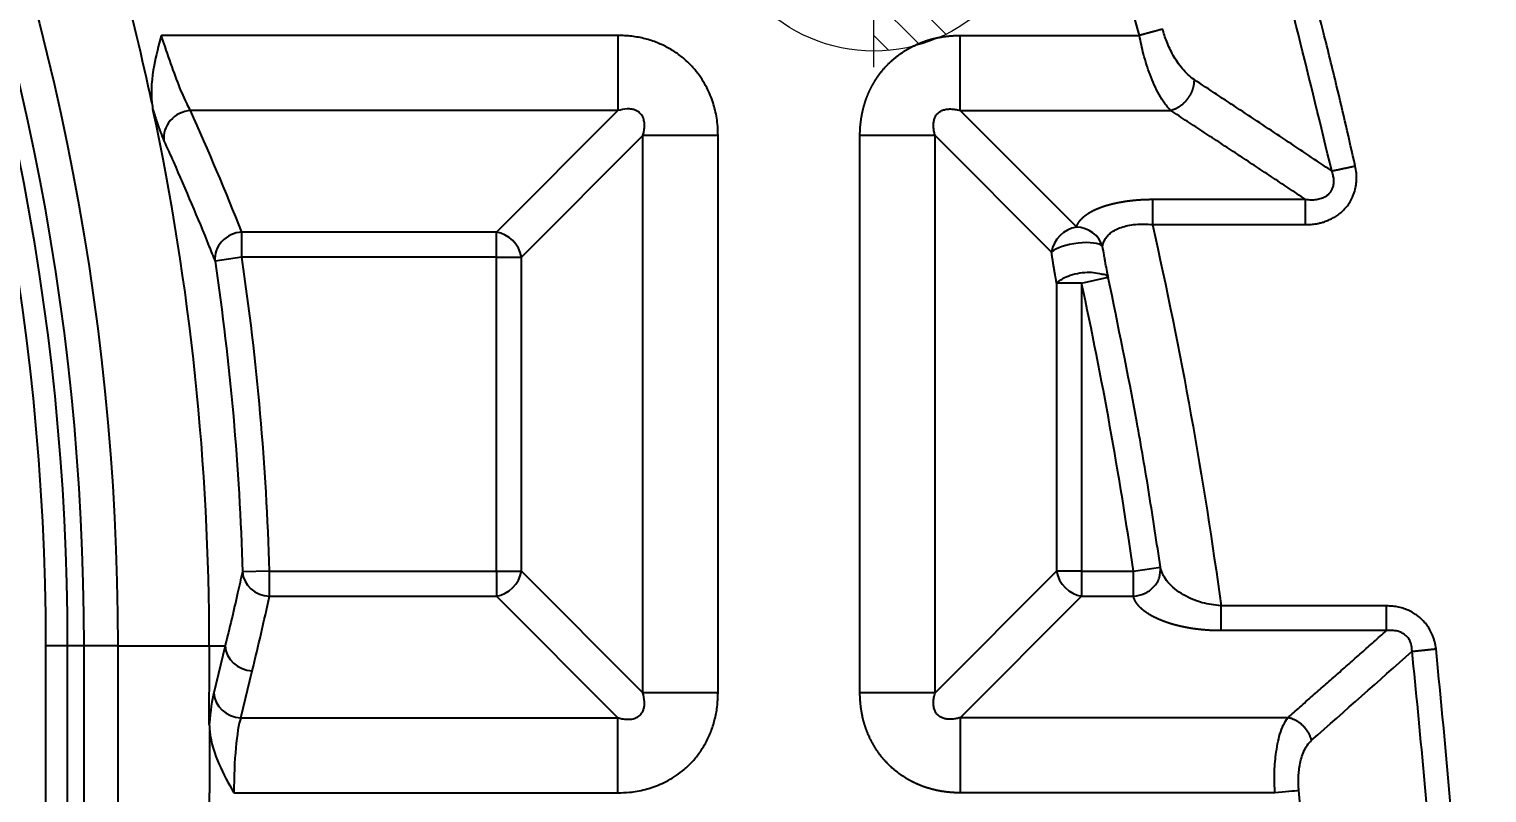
# Model space of a CAD drawing. Header units: millimetres. Extents: x 2595 to 3308, y 1499 to 1823.
# Drawn here: x 3206.41 to 3233.32, y 1670.8 to 1684.9 of the extents above; entities that cross this region are included whole.
import ezdxf
from ezdxf.lldxf.tags import DXFTag

# ---------------------------------------------------------------- set-up
doc = ezdxf.new("R2010")
doc.units = ezdxf.units.MM
doc.linetypes.add('CENTER', pattern=[2, 1.25, -0.25, 0.25, -0.25])
doc.layers.add('5', color=7, linetype='Continuous', true_color=0xffffff)
doc.layers.add('epin', color=13, linetype='Continuous', lineweight=9)
doc.styles.add('TXT05', font='txt.shx', dxfattribs={"width": 0.5, "bigfont": 'gbcbig.shx'})
tags = doc.linetypes.add('DASHED', pattern=[25.72, 12.86, -12.86]).pattern_tags.tags
tags[6:7] = [DXFTag(74, 4), DXFTag(75, 0), DXFTag(340, '0'), DXFTag(46, 0.0), DXFTag(50, 0.0), DXFTag(44, 0.0), DXFTag(45, 0.0)]
tags[4:5] = [DXFTag(74, 4), DXFTag(75, 0), DXFTag(340, '0'), DXFTag(46, 0.0), DXFTag(50, 0.0), DXFTag(44, 0.0), DXFTag(45, 0.0)]

# ---------------------------------------------------------------- blocks, each defined once
blk = doc.blocks.new('epin_ejp_6')
at = {"layer": 'epin'}
h = blk.add_hatch(dxfattribs=at)
h.set_pattern_fill('_ANSI31', color=123, scale=0.15, angle=90, style=0)
h.set_pattern_definition([(135, (-2656.51364, 153.2396), (-0.336759605, -0.336759605), [])])
h.paths.add_polyline_path([(0, 3, 0.414214), (-3, 0), (0, 0)])
h.paths.add_polyline_path([(3, 0), (0, 0), (0, -3, 0.414214)])
at = {"layer": 'epin', "color": 1, "linetype": 'CENTER', "ltscale": 3.048}
for p, q in [((0, -3.3), (0, 3.3)), ((-3.3, 0), (3.3, 0))]:
    blk.add_line(p, q, dxfattribs=at)
at = {"layer": 'epin'}
blk.add_circle((0, 0), 3, dxfattribs=at)
at = {"layer": 'epin', "color": 6, "style": 'TXT05', "width": 0.5}
blk.add_text('%%c6', height=2.1, dxfattribs=at).set_placement((0.12, 0.3))

msp = doc.modelspace()

# ---------------------------------------------------------------- linework, layer by layer
at = {"layer": '5', "color": 7, "linetype": 'Continuous'}
for p, q in [((3217.276, 1684.782), (3208.849, 1684.782)), ((3223.593, 1683.396), (3223.593, 1684.782)), ((3223.593, 1684.782), (3226.903, 1684.782)), ((3217.276, 1683.396), (3209.387, 1683.396)), ((3217.276, 1683.396), (3215.032, 1681.153)), ((3223.593, 1683.396), (3225.742, 1681.247)), ((3223.593, 1683.396), (3227.481, 1683.396)), ((3217.738, 1682.934), (3215.494, 1680.691)), ((3219.124, 1682.934), (3217.738, 1682.934)), ((3217.738, 1672.652), (3217.738, 1682.934)), ((3219.124, 1672.652), (3219.124, 1682.934)), ((3223.131, 1682.934), (3221.744, 1682.934)), ((3221.744, 1672.652), (3221.744, 1682.934)), ((3223.131, 1672.652), (3223.131, 1682.934)), ((3223.131, 1682.934), (3225.28, 1680.784)), ((3227.143, 1681.758), (3229.965, 1681.758)), ((3227.143, 1681.29), (3229.965, 1681.29)), ((3215.032, 1681.153), (3210.333, 1681.153)), ((3210.333, 1680.691), (3210.333, 1681.153)), ((3215.032, 1680.691), (3215.032, 1681.153)), ((3210.333, 1680.691), (3209.839, 1680.617)), ((3215.032, 1680.691), (3210.333, 1680.691)), ((3215.032, 1680.691), (3215.494, 1680.691)), ((3215.032, 1674.896), (3215.032, 1680.691)), ((3215.494, 1674.896), (3215.494, 1680.691)), ((3225.836, 1680.213), (3225.374, 1680.213)), ((3225.374, 1680.213), (3225.374, 1674.896)), ((3225.836, 1680.213), (3226.327, 1680.318)), ((3225.836, 1680.213), (3225.836, 1674.896)), ((3210.844, 1674.896), (3210.344, 1674.881)), ((3210.844, 1674.433), (3210.844, 1674.896)), ((3210.844, 1674.896), (3215.032, 1674.896)), ((3215.032, 1674.896), (3215.032, 1674.433)), ((3215.032, 1674.896), (3215.494, 1674.896)), ((3217.738, 1672.652), (3215.494, 1674.896)), ((3223.131, 1672.652), (3225.374, 1674.896)), ((3225.836, 1674.896), (3225.374, 1674.896)), ((3225.836, 1674.896), (3225.836, 1674.433)), ((3225.836, 1674.896), (3226.793, 1674.896)), ((3226.793, 1674.896), (3227.291, 1674.968)), ((3226.793, 1674.433), (3226.793, 1674.896)), ((3210.844, 1674.433), (3215.032, 1674.433)), ((3217.276, 1672.19), (3215.032, 1674.433)), ((3223.593, 1672.19), (3225.836, 1674.433)), ((3225.836, 1674.433), (3226.793, 1674.433)), ((3231.463, 1674.253), (3228.409, 1674.253)), ((3231.463, 1673.797), (3228.409, 1673.797)), ((3207.118, 1673.518), (3206.716, 1673.518)), ((3206.716, 1629.254), (3206.716, 1673.518)), ((3207.118, 1629.254), (3207.118, 1673.518)), ((3207.423, 1629.254), (3207.423, 1673.518)), ((3208.043, 1673.518), (3208.043, 1629.254)), ((3209.733, 1673.518), (3210.026, 1673.518)), ((3210.026, 1673.518), (3209.815, 1672.652)), ((3210.315, 1672.19), (3210.527, 1673.055)), ((3223.131, 1672.652), (3221.744, 1672.652)), ((3210.315, 1672.19), (3217.276, 1672.19)), ((3217.276, 1670.804), (3217.276, 1672.19)), ((3229.64, 1672.19), (3223.593, 1672.19)), ((3223.593, 1672.19), (3223.593, 1670.804)), ((3209.741, 1670.805), (3209.741, 1671.942)), ((3210.187, 1670.804), (3217.276, 1670.804)), ((3229.403, 1670.804), (3223.593, 1670.804))]:
    msp.add_line(p, q, dxfattribs=at)
at = {"layer": '5', "color": 7, "linetype": 'Continuous', "extrusion": (0, 0, -1)}
for centre, radius, start, end in [((-3148.002, 1669.494), 100.07, 313.95835, 233.17746), ((-3148.002, 1669.494), 99.038, 101.06, 232.89885), ((-3162.086, 1673.518), 45.957, 90, 180), ((-3162.086, 1673.518), 48.277, 171.5437, 178.3811)]:
    msp.add_arc(centre, radius, start, end, dxfattribs=at)
at = {"layer": '5', "color": 7, "linetype": 'DASHED'}
for radius, start, end in [(100.573, 306.62661, 226.18317), (100.572, 306.62578, 226.19708)]:
    msp.add_arc((3148.002, 1669.494), radius, start, end, dxfattribs=at)
at = {"layer": '5', "color": 7, "linetype": 'Continuous'}
for centre, radius, start, end in [((3148.002, 1669.494), 100.547, 306.63636, 233.36364), ((3148.002, 1669.494), 99.282, 307.04882, 79.04876), ((3148.002, 1669.494), 99.081, 307.09253, 78.95021), ((3148.002, 1663.458), 81.732, 15.12421, 74.87579), ((3148.002, 1669.494), 98.032, 307.23998, 37.69458), ((3162.086, 1673.518), 45.336, 360, 90), ((3162.086, 1673.518), 45.032, 0, 90), ((3162.086, 1673.518), 44.63, 0, 90), ((3162.086, 1673.518), 47.654, 12.1394, 18.1892), ((3162.086, 1673.518), 47.647, 0, 11.9926), ((3162.086, 1673.518), 48.777, 1.6189, 8.4563), ((3148.002, 1663.458), 79.617, 8.25988, 12.14858), ((3148.002, 1663.458), 82.176, 2.92972, 5.15682)]:
    msp.add_arc(centre, radius, start, end, dxfattribs=at)
for centre, major_axis, ratio, start_param, end_param in [((3209.387, 1682.934), (0.459, 0.206), 0.904703, 1.185352, 2.893715), ((3162.086, 1660.833), (0, -53.748), 0.969623, 1.958499, 2.004021), ((3210.333, 1680.691), (0.468, 0.185), 0.907749, 1.225738, 2.889774), ((3215.032, 1680.691), (0.356, -0.356), 0.854588, 0.863645, 2.277948), ((3225.742, 1680.784), (-0.356, -0.356), 0.854588, 4.005238, 5.41954), ((3225.742, 1680.784), (-0.483, 0.141), 0.912757, 3.68205, 4.972275), ((3225.742, 1680.784), (-0.498, -0.073), 0.31906, 3.36523, 5.85353), ((3210.844, 1674.896), (0.492, -0.106), 0.915437, 3.404329, 4.907994), ((3215.032, 1674.896), (-0.356, -0.356), 0.854588, 0.863645, 2.277948), ((3225.836, 1674.896), (-0.356, 0.356), 0.854588, 0.863645, 2.277948), ((3162.086, 1685.658), (0, 51.523), 0.969622, 4.465276, 4.492768), ((3210.527, 1673.518), (0.489, -0.12), 0.914519, 3.402945, 4.932463), ((3209.898, 1670.804), (0, -2.012), 0.105104, 3.547427, 4.036661), ((3210.315, 1672.652), (0.489, -0.12), 0.914519, 3.402945, 4.932463), ((3210.398, 1670.804), (0, -1.509), 0.140139, 3.547427, 4.712389)]:
    msp.add_ellipse(centre, major_axis=major_axis, ratio=ratio, start_param=start_param, end_param=end_param, dxfattribs=at)
for points, degree, knots in [([(3230.886, 1682.375), (3230.774, 1682.868), (3230.587, 1683.69), (3230.181, 1685.324), (3229.655, 1687.273), (3228.925, 1689.69), (3228.123, 1692.085), (3227.25, 1694.456), (3225.992, 1697.581), (3224.595, 1700.649), (3223.064, 1703.65), (3221.848, 1705.867), (3220.567, 1708.046), (3219.221, 1710.187), (3217.813, 1712.287), (3216.342, 1714.344), (3214.81, 1716.357), (3213.042, 1718.542), (3211.383, 1720.453), (3209.858, 1722.106), (3208.301, 1723.729), (3206.696, 1725.305), (3205.045, 1726.833), (3203.363, 1728.328), (3201.206, 1730.133), (3198.533, 1732.195), (3195.779, 1734.149), (3193.085, 1735.905), (3190.465, 1737.478), (3188.215, 1738.726), (3186.217, 1739.762), (3184.485, 1740.61), (3182.734, 1741.421), (3181.551, 1741.928), (3180.959, 1742.182)], 3, [0, 0, 0, 0, 0.018742, 0.031225, 0.062408, 0.093591, 0.124793, 0.156008, 0.187226, 0.249657, 0.280882, 0.312113, 0.343347, 0.374585, 0.405827, 0.437072, 0.46832, 0.499572, 0.541246, 0.562086, 0.582927, 0.624613, 0.645459, 0.666306, 0.708004, 0.749705, 0.79141, 0.833124, 0.868888, 0.904646, 0.928473, 0.952296, 0.976132, 1, 1, 1, 1]), ([(3230.453, 1682.282), (3230.048, 1683.96), (3229.263, 1687.217), (3227.705, 1692.041), (3225.917, 1696.684), (3223.134, 1702.783), (3219.007, 1710.051), (3213.023, 1718.163), (3207.254, 1724.297), (3202.234, 1728.756), (3198.519, 1731.681), (3194.927, 1734.206), (3191.489, 1736.384), (3187.982, 1738.373), (3184.423, 1740.188), (3181.996, 1741.25), (3180.788, 1741.778)], 3, [0, 0, 0, 0, 0.06434, 0.124807, 0.188791, 0.249681, 0.374568, 0.499516, 0.624521, 0.687626, 0.749634, 0.800654, 0.851201, 0.901275, 0.950875, 1, 1, 1, 1]), ([(3245.435, 1666.511), (3245.484, 1667.848), (3245.509, 1670.508), (3245.462, 1673.157), (3245.343, 1675.798), (3245.165, 1678.245), (3245.056, 1679.374), (3244.912, 1680.876), (3244.721, 1682.378), (3244.554, 1683.687), (3244.352, 1684.992), (3244.151, 1686.293), (3243.916, 1687.583), (3243.682, 1688.872), (3243.415, 1690.144), (3243.15, 1691.406), (3242.849, 1692.667), (3242.554, 1693.908), (3242.225, 1695.145), (3241.9, 1696.363), (3241.545, 1697.573), (3241.195, 1698.765), (3240.815, 1699.946), (3240.441, 1701.109), (3240.039, 1702.259), (3239.258, 1704.493), (3238.368, 1706.69), (3237.516, 1708.794), (3236.566, 1710.858), (3235.658, 1712.831), (3234.665, 1714.757), (3233.717, 1716.596), (3232.689, 1718.397), (3232.194, 1719.265), (3231.68, 1720.125), (3231.177, 1720.966), (3230.66, 1721.794), (3229.656, 1723.399), (3228.591, 1724.963), (3228.148, 1725.613), (3227.694, 1726.257), (3227.102, 1727.097), (3226.491, 1727.925), (3224.46, 1730.682), (3222.246, 1733.283)], 2, [0, 0, 0, 0.03125, 0.0625, 0.09375, 0.125, 0.151786, 0.151786, 0.1875, 0.1875, 0.21875, 0.21875, 0.25, 0.25, 0.28125, 0.28125, 0.3125, 0.3125, 0.34375, 0.34375, 0.375, 0.375, 0.40625, 0.40625, 0.4375, 0.4375, 0.5, 0.5, 0.5625, 0.5625, 0.625, 0.625, 0.6875, 0.6875, 0.71875, 0.71875, 0.75, 0.75, 0.8125, 0.8125, 0.839286, 0.839286, 0.875, 0.875, 1, 1, 1]), ([(3245.609, 1666.504), (3246.02, 1677.727), (3244.477, 1689.019), (3237.663, 1710.419), (3232.394, 1720.521), (3225.573, 1729.436)], 3, [0, 0, 0, 0, 0.5, 0.5, 1, 1, 1, 1]), ([(3208.849, 1684.782), (3208.849, 1684.78), (3208.848, 1684.777), (3208.797, 1684.593), (3208.748, 1684.411), (3208.671, 1684), (3208.648, 1683.767), (3208.675, 1683.539)], 3, [0, 0, 0, 0, 0.006415, 0.006415, 0.452482, 0.452482, 1, 1, 1, 1]), ([(3209.387, 1683.396), (3209.346, 1683.464), (3209.299, 1683.561), (3209.198, 1683.794), (3209.144, 1683.933), (3209.032, 1684.237), (3208.973, 1684.405), (3208.894, 1684.644), (3208.871, 1684.713), (3208.849, 1684.782)], 3, [0, 0, 0, 0, 0.291758, 0.291758, 0.584691, 0.584691, 0.882588, 0.882588, 1, 1, 1, 1]), ([(3219.124, 1682.934), (3219.122, 1683.005), (3219.119, 1683.124), (3219.095, 1683.293), (3219.064, 1683.436), (3219.022, 1683.578), (3218.967, 1683.719), (3218.896, 1683.864), (3218.806, 1684.013), (3218.694, 1684.16), (3218.557, 1684.303), (3218.397, 1684.436), (3218.211, 1684.554), (3218.003, 1684.652), (3217.776, 1684.726), (3217.531, 1684.774), (3217.362, 1684.779), (3217.276, 1684.782)], 3, [0, 0, 0, 0, 0.072851, 0.122845, 0.174858, 0.223041, 0.274463, 0.329748, 0.38903, 0.452408, 0.51978, 0.591113, 0.666185, 0.744828, 0.826536, 0.911136, 1, 1, 1, 1]), ([(3221.744, 1682.934), (3221.744, 1683.025), (3221.752, 1683.115), (3221.76, 1683.202), (3221.789, 1683.368), (3221.831, 1683.53), (3221.859, 1683.608), (3221.888, 1683.688), (3221.924, 1683.764), (3221.961, 1683.843), (3222.005, 1683.916), (3222.05, 1683.992), (3222.155, 1684.135), (3222.277, 1684.268), (3222.414, 1684.39), (3222.568, 1684.499), (3222.735, 1684.592), (3222.912, 1684.667), (3223.098, 1684.725), (3223.288, 1684.763), (3223.388, 1684.772), (3223.49, 1684.782), (3223.593, 1684.782)], 2, [0, 0, 0, 0.0625, 0.0625, 0.125, 0.1875, 0.25, 0.25, 0.3125, 0.3125, 0.375, 0.375, 0.4375, 0.5, 0.5625, 0.625, 0.6875, 0.75, 0.8125, 0.875, 0.9375, 0.9375, 1, 1, 1]), ([(3227.481, 1683.396), (3227.462, 1683.416), (3227.424, 1683.456), (3227.351, 1683.55), (3227.267, 1683.684), (3227.177, 1683.864), (3227.078, 1684.107), (3226.979, 1684.412), (3226.927, 1684.666), (3226.903, 1684.782)], 3, [0, 0, 0, 0, 0.084039, 0.164536, 0.314897, 0.453144, 0.580894, 0.808294, 1, 1, 1, 1]), ([(3208.693, 1683.418), (3208.716, 1683.343), (3208.738, 1683.273), (3208.809, 1683.053), (3208.856, 1682.926), (3208.896, 1682.836)], 3, [0, 0, 0, 0, 0.295674, 0.295674, 1, 1, 1, 1]), ([(3217.738, 1682.934), (3217.744, 1682.958), (3217.759, 1683.013), (3217.767, 1683.086), (3217.767, 1683.148), (3217.761, 1683.206), (3217.74, 1683.28), (3217.69, 1683.349), (3217.633, 1683.389), (3217.578, 1683.411), (3217.514, 1683.424), (3217.409, 1683.428), (3217.331, 1683.409), (3217.276, 1683.396)], 3, [0, 0, 0, 0, 0.093419, 0.212052, 0.262993, 0.313654, 0.413883, 0.514736, 0.570157, 0.632578, 0.705029, 0.789605, 1, 1, 1, 1]), ([(3223.131, 1682.934), (3223.124, 1682.957), (3223.112, 1683.006), (3223.102, 1683.078), (3223.101, 1683.15), (3223.11, 1683.217), (3223.131, 1683.277), (3223.164, 1683.33), (3223.209, 1683.373), (3223.267, 1683.404), (3223.337, 1683.422), (3223.416, 1683.427), (3223.502, 1683.419), (3223.562, 1683.405), (3223.593, 1683.396)], 3, [0, 0, 0, 0, 0.068003, 0.148235, 0.2261, 0.30492, 0.385248, 0.467231, 0.551314, 0.638006, 0.727011, 0.817348, 0.908738, 1, 1, 1, 1]), ([(3208.896, 1682.836), (3208.954, 1682.707), (3209.012, 1682.578), (3209.298, 1681.931), (3209.517, 1681.414), (3209.764, 1680.803), (3209.801, 1680.71), (3209.839, 1680.617)], 3, [0, 0, 0, 0, 0.174936, 0.174936, 0.874712, 0.874712, 1, 1, 1, 1]), ([(3229.965, 1681.29), (3230, 1681.291), (3230.07, 1681.293), (3230.161, 1681.305), (3230.236, 1681.321), (3230.304, 1681.34), (3230.376, 1681.365), (3230.452, 1681.4), (3230.528, 1681.442), (3230.603, 1681.495), (3230.676, 1681.561), (3230.746, 1681.641), (3230.797, 1681.717), (3230.833, 1681.788), (3230.866, 1681.866), (3230.891, 1681.953), (3230.905, 1682.04), (3230.912, 1682.128), (3230.911, 1682.242), (3230.895, 1682.33), (3230.886, 1682.375)], 3, [0, 0, 0, 0, 0.064635, 0.125903, 0.165423, 0.204516, 0.253528, 0.303579, 0.35559, 0.410472, 0.469231, 0.53312, 0.602728, 0.634246, 0.677635, 0.756147, 0.796222, 0.836591, 0.917563, 1, 1, 1, 1]), ([(3229.965, 1681.758), (3230.001, 1681.754), (3230.069, 1681.747), (3230.169, 1681.753), (3230.262, 1681.774), (3230.336, 1681.807), (3230.389, 1681.846), (3230.427, 1681.885), (3230.459, 1681.934), (3230.482, 1681.992), (3230.494, 1682.059), (3230.493, 1682.132), (3230.479, 1682.207), (3230.462, 1682.256), (3230.453, 1682.282)], 3, [0, 0, 0, 0, 0.122263, 0.230598, 0.332989, 0.436066, 0.490045, 0.547233, 0.6089, 0.676047, 0.748929, 0.827353, 0.910838, 1, 1, 1, 1]), ([(3225.742, 1681.247), (3225.75, 1681.272), (3225.774, 1681.321), (3225.806, 1681.367), (3225.846, 1681.41), (3225.893, 1681.452), (3225.949, 1681.492), (3225.981, 1681.511), (3226.048, 1681.551), (3226.13, 1681.586), (3226.22, 1681.624), (3226.325, 1681.654), (3226.381, 1681.67), (3226.501, 1681.698), (3226.645, 1681.723), (3226.782, 1681.74), (3226.912, 1681.751), (3226.987, 1681.755), (3227.065, 1681.758), (3227.143, 1681.758)], 2, [0, 0, 0, 0.0625, 0.125, 0.1875, 0.25, 0.3125, 0.375, 0.375, 0.5, 0.5, 0.625, 0.625, 0.6875, 0.75, 0.825, 0.875, 0.9375, 0.9375, 1, 1, 1]), ([(3226.223, 1680.891), (3226.226, 1680.914), (3226.237, 1680.96), (3226.268, 1681.027), (3226.316, 1681.089), (3226.38, 1681.146), (3226.462, 1681.198), (3226.565, 1681.242), (3226.689, 1681.276), (3226.833, 1681.297), (3226.987, 1681.302), (3227.092, 1681.296), (3227.143, 1681.29)], 3, [0, 0, 0, 0, 0.088218, 0.181978, 0.272328, 0.363888, 0.459058, 0.559817, 0.667002, 0.778476, 0.892696, 1, 1, 1, 1]), ([(3225.374, 1680.213), (3225.363, 1680.275), (3225.339, 1680.41), (3225.304, 1680.624), (3225.28, 1680.784)], 2, [0, 0, 0, 0.25, 0.5, 1, 1, 1]), ([(3226.329, 1680.311), (3226.325, 1680.329), (3226.318, 1680.368), (3226.301, 1680.454), (3226.283, 1680.547), (3226.265, 1680.647), (3226.246, 1680.754), (3226.232, 1680.835), (3226.223, 1680.891)], 3, [0, 0, 0, 0, 0.093348, 0.201489, 0.447413, 0.579932, 0.716259, 1, 1, 1, 1]), ([(3225.374, 1680.213), (3225.424, 1680.253), (3225.538, 1680.344), (3225.837, 1680.414), (3226.06, 1680.416), (3226.195, 1680.375), (3226.285, 1680.382), (3226.313, 1680.337), (3226.329, 1680.311)], 3, [0, 0, 0, 0, 0.219149, 0.495966, 0.623148, 0.753032, 0.858856, 1, 1, 1, 1]), ([(3227.291, 1674.97), (3227.223, 1675.417), (3227.088, 1676.313), (3226.784, 1678.097), (3226.51, 1679.426), (3226.329, 1680.311)], 3, [0, 0, 0, 0, 0.250129, 0.500624, 1, 1, 1, 1]), ([(3210.344, 1674.881), (3210.315, 1674.751), (3210.286, 1674.62), (3210.183, 1674.165), (3210.106, 1673.841), (3210.026, 1673.518)], 3, [0, 0, 0, 0, 0.287466, 0.287466, 1, 1, 1, 1]), ([(3226.794, 1674.433), (3226.864, 1674.445), (3227.004, 1674.467), (3227.176, 1674.596), (3227.29, 1674.772), (3227.29, 1674.904), (3227.291, 1674.97)], 3, [0, 0, 0, 0, 0.248887, 0.496008, 0.747509, 1, 1, 1, 1]), ([(3228.409, 1674.253), (3228.291, 1674.269), (3228.015, 1674.306), (3227.649, 1674.478), (3227.431, 1674.672), (3227.341, 1674.821), (3227.306, 1674.902), (3227.296, 1674.946), (3227.291, 1674.97)], 3, [0, 0, 0, 0, 0.197592, 0.463058, 0.743412, 0.862759, 0.926661, 1, 1, 1, 1]), ([(3228.409, 1673.797), (3228.348, 1673.797), (3228.288, 1673.799), (3228.224, 1673.801), (3228.161, 1673.805), (3228.094, 1673.81), (3228.027, 1673.817), (3227.956, 1673.825), (3227.886, 1673.835), (3227.812, 1673.847), (3227.741, 1673.861), (3227.665, 1673.876), (3227.594, 1673.894), (3227.519, 1673.913), (3227.378, 1673.959), (3227.246, 1674.011), (3227.188, 1674.04), (3227.132, 1674.067), (3227.083, 1674.097), (3226.993, 1674.152), (3226.929, 1674.213), (3226.9, 1674.241), (3226.854, 1674.297), (3226.829, 1674.338), (3226.816, 1674.365), (3226.799, 1674.407), (3226.794, 1674.433)], 2, [0, 0, 0, 0.0625, 0.0625, 0.125, 0.125, 0.1875, 0.1875, 0.25, 0.25, 0.3125, 0.3125, 0.375, 0.375, 0.4375, 0.5, 0.5625, 0.5625, 0.625, 0.625, 0.75, 0.75, 0.8125, 0.875, 0.90625, 0.9375, 1, 1, 1]), ([(3232.378, 1673.463), (3232.371, 1673.505), (3232.362, 1673.569), (3232.337, 1673.651), (3232.31, 1673.727), (3232.272, 1673.805), (3232.221, 1673.884), (3232.153, 1673.972), (3232.072, 1674.048), (3231.974, 1674.116), (3231.889, 1674.163), (3231.79, 1674.203), (3231.687, 1674.232), (3231.577, 1674.25), (3231.502, 1674.252), (3231.463, 1674.253)], 3, [0, 0, 0, 0, 0.097548, 0.145269, 0.193295, 0.279178, 0.340168, 0.405079, 0.53028, 0.589082, 0.672278, 0.749478, 0.829932, 0.913072, 1, 1, 1, 1]), ([(3231.937, 1673.416), (3231.934, 1673.461), (3231.93, 1673.53), (3231.894, 1673.618), (3231.851, 1673.681), (3231.787, 1673.738), (3231.698, 1673.782), (3231.586, 1673.806), (3231.506, 1673.8), (3231.463, 1673.797)], 3, [0, 0, 0, 0, 0.196733, 0.293653, 0.397503, 0.514489, 0.651292, 0.812826, 1, 1, 1, 1]), ([(3209.732, 1672.062), (3209.732, 1672.246), (3209.733, 1672.731), (3209.736, 1673.216), (3209.736, 1673.518)], 3, [0, 0, 0, 0, 0.378484, 1, 1, 1, 1]), ([(3232.469, 1664.47), (3232.44, 1665.964), (3232.381, 1668.953), (3232.085, 1671.928), (3231.937, 1673.416)], 3, [0, 0, 0, 0, 0.499938, 1, 1, 1, 1]), ([(3232.913, 1664.47), (3232.909, 1664.846), (3232.902, 1665.597), (3232.861, 1667.099), (3232.745, 1669.725), (3232.525, 1671.968), (3232.378, 1673.463)], 3, [0, 0, 0, 0, 0.125122, 0.250168, 0.500111, 1, 1, 1, 1]), ([(3217.276, 1672.19), (3217.3, 1672.184), (3217.355, 1672.169), (3217.427, 1672.161), (3217.49, 1672.161), (3217.548, 1672.167), (3217.622, 1672.188), (3217.69, 1672.238), (3217.73, 1672.295), (3217.753, 1672.35), (3217.766, 1672.414), (3217.77, 1672.519), (3217.751, 1672.597), (3217.738, 1672.652)], 3, [0, 0, 0, 0, 0.093419, 0.212052, 0.262993, 0.313654, 0.413883, 0.514736, 0.570157, 0.632578, 0.705029, 0.789605, 1, 1, 1, 1]), ([(3217.276, 1670.804), (3217.346, 1670.806), (3217.466, 1670.809), (3217.635, 1670.833), (3217.778, 1670.864), (3217.92, 1670.906), (3218.061, 1670.961), (3218.206, 1671.032), (3218.354, 1671.122), (3218.502, 1671.234), (3218.645, 1671.37), (3218.778, 1671.531), (3218.896, 1671.716), (3218.994, 1671.924), (3219.067, 1672.152), (3219.115, 1672.397), (3219.121, 1672.566), (3219.124, 1672.652)], 3, [0, 0, 0, 0, 0.072851, 0.122845, 0.174858, 0.223041, 0.274463, 0.329748, 0.38903, 0.452408, 0.51978, 0.591113, 0.666185, 0.744828, 0.826536, 0.911136, 1, 1, 1, 1]), ([(3223.593, 1670.804), (3223.502, 1670.804), (3223.412, 1670.812), (3223.325, 1670.819), (3223.159, 1670.848), (3222.997, 1670.891), (3222.919, 1670.919), (3222.839, 1670.948), (3222.763, 1670.984), (3222.684, 1671.02), (3222.61, 1671.064), (3222.535, 1671.109), (3222.392, 1671.214), (3222.259, 1671.336), (3222.137, 1671.474), (3222.028, 1671.627), (3221.935, 1671.794), (3221.859, 1671.971), (3221.802, 1672.158), (3221.764, 1672.348), (3221.755, 1672.447), (3221.744, 1672.549), (3221.744, 1672.652)], 2, [0, 0, 0, 0.0625, 0.0625, 0.125, 0.1875, 0.25, 0.25, 0.3125, 0.3125, 0.375, 0.375, 0.4375, 0.5, 0.5625, 0.625, 0.6875, 0.75, 0.8125, 0.875, 0.9375, 0.9375, 1, 1, 1]), ([(3223.593, 1672.19), (3223.57, 1672.184), (3223.521, 1672.172), (3223.448, 1672.161), (3223.376, 1672.16), (3223.31, 1672.169), (3223.25, 1672.19), (3223.197, 1672.223), (3223.154, 1672.268), (3223.123, 1672.326), (3223.104, 1672.396), (3223.1, 1672.475), (3223.108, 1672.561), (3223.122, 1672.622), (3223.131, 1672.652)], 3, [0, 0, 0, 0, 0.068003, 0.148235, 0.2261, 0.30492, 0.385248, 0.467231, 0.551314, 0.638006, 0.727011, 0.817348, 0.908738, 1, 1, 1, 1]), ([(3229.403, 1670.804), (3229.399, 1670.921), (3229.39, 1671.166), (3229.419, 1671.547), (3229.48, 1671.848), (3229.559, 1672.066), (3229.612, 1672.148), (3229.64, 1672.19)], 3, [0, 0, 0, 0, 0.197571, 0.412388, 0.678902, 0.832614, 1, 1, 1, 1]), ([(3209.741, 1671.942), (3209.761, 1671.731), (3209.828, 1671.524), (3209.991, 1671.151), (3210.086, 1670.979), (3210.184, 1670.808), (3210.186, 1670.806), (3210.187, 1670.804)], 3, [0, 0, 0, 0, 0.519524, 0.519524, 0.993656, 0.993656, 1, 1, 1, 1])]:
    msp.add_open_spline(points, degree=degree, knots=knots, dxfattribs=at)
for points, degree in [([(3217.276, 1684.782), (3217.276, 1684.229), (3217.276, 1683.614), (3217.276, 1683.396)], 3), ([(3227.911, 1683.969), (3227.871, 1683.995), (3227.796, 1684.056), (3227.693, 1684.166), (3227.604, 1684.288), (3227.526, 1684.414), (3227.46, 1684.543), (3227.406, 1684.669), (3227.364, 1684.788), (3227.341, 1684.862), (3227.332, 1684.898)], 3), ([(3230.453, 1682.282), (3230.169, 1682.472), (3229.603, 1682.851), (3228.756, 1683.413), (3228.193, 1683.784), (3227.911, 1683.969)], 3), ([(3208.675, 1683.539), (3208.678, 1683.498), (3208.685, 1683.458), (3208.693, 1683.418)], 3), ([(3229.965, 1681.758), (3228.719, 1682.589), (3227.481, 1683.396)], 2), ([(3227.143, 1681.758), (3227.143, 1681.68), (3227.143, 1681.488), (3227.143, 1681.29)], 3), ([(3227.143, 1681.29), (3227.406, 1680.125), (3227.88, 1677.787), (3228.25, 1675.434), (3228.409, 1674.253)], 3), ([(3231.463, 1673.797), (3231.463, 1673.873), (3231.463, 1674.06), (3231.463, 1674.253)], 3), ([(3229.64, 1672.19), (3230.547, 1672.985), (3231.463, 1673.797)], 2), ([(3207.423, 1673.518), (3207.321, 1673.518), (3207.219, 1673.518), (3207.118, 1673.518)], 3), ([(3208.043, 1673.518), (3207.676, 1673.518), (3207.449, 1673.518), (3207.423, 1673.518)], 3), ([(3208.043, 1673.518), (3208.606, 1673.518), (3209.169, 1673.518), (3209.733, 1673.518)], 3), ([(3230.082, 1671.773), (3230.7, 1672.32), (3231.318, 1672.868), (3231.937, 1673.416)], 3), ([(3219.124, 1672.652), (3218.571, 1672.652), (3217.956, 1672.652), (3217.738, 1672.652)], 3), ([(3209.733, 1672.062), (3209.733, 1672.022), (3209.736, 1671.981), (3209.741, 1671.942)], 3), ([(3229.845, 1670.844), (3229.842, 1670.884), (3229.837, 1670.963), (3229.837, 1671.077), (3229.845, 1671.194), (3229.862, 1671.316), (3229.891, 1671.444), (3229.936, 1671.57), (3229.998, 1671.684), (3230.052, 1671.746), (3230.082, 1671.773)], 3), ([(3209.737, 1667.644), (3209.739, 1670.805)], 1), ([(3229.845, 1670.844), (3229.761, 1670.836), (3229.584, 1670.82), (3229.403, 1670.804)], 3)]:
    msp.add_open_spline(points, degree=degree, dxfattribs=at)
for points, weights, knots in [([(3227.332, 1684.898), (3227.268, 1684.881), (3227.164, 1684.853), (3227.041, 1684.82), (3226.997, 1684.808), (3226.951, 1684.795), (3226.903, 1684.782)], [1.0005640241, 1.00726851272, 1.07374460677, 1.19999230623, 1.15117666527, 1.1112974936, 1.08035479121], [0, 0, 0, 0, 0.721154, 0.721154, 0.721154, 1, 1, 1, 1]), ([(3227.911, 1683.969), (3227.913, 1683.839), (3227.867, 1683.713), (3227.788, 1683.607), (3227.709, 1683.502), (3227.602, 1683.425), (3227.481, 1683.396)], [1.00056378398, 1.00726689453, 1.07374248778, 1.19999056373, 1.07374201333, 1.00726639489, 1.00056370841], [0, 0, 0, 0, 0.499999, 0.499999, 0.499999, 1, 1, 1, 1]), ([(3228.409, 1673.797), (3228.409, 1673.817), (3228.409, 1673.845), (3228.409, 1673.878), (3228.409, 1673.971), (3228.409, 1674.102), (3228.409, 1674.253)], [1.08276404559, 1.11644961039, 1.16041787646, 1.2146688438, 1.07476521993, 1.00324491485, 1.00010792855], [0, 0, 0, 0, 0.279422, 0.279422, 0.279422, 1, 1, 1, 1])]:
    msp.add_rational_spline(points, weights, degree=3, knots=knots, dxfattribs=at)
for points, weights in [([(3230.453, 1682.282), (3230.541, 1682.299), (3230.7, 1682.334), (3230.886, 1682.375)], [1.07656534408, 0.974477963992, 0.974478218641, 1.07656610803]), ([(3229.965, 1681.758), (3229.965, 1681.675), (3229.965, 1681.5), (3229.965, 1681.29)], [1.09157585124, 0.969472865502, 0.969474716282, 1.09158140358]), ([(3231.937, 1673.416), (3232.025, 1673.424), (3232.187, 1673.441), (3232.378, 1673.463)], [1.08815479588, 0.97845636411, 0.971138175632, 1.06620023045]), ([(3230.082, 1671.773), (3230.024, 1671.991), (3229.854, 1672.152), (3229.64, 1672.19)], [1.11361051523, 0.962129555782, 0.962129828258, 1.11361133266])]:
    msp.add_rational_spline(points, weights, degree=3, dxfattribs=at)

# ---------------------------------------------------------------- block references
at = {"layer": 'epin'}
msp.add_blockref('epin_ejp_6', (3222.002, 1687.494), dxfattribs=at)

doc.saveas('drawing.dxf')
